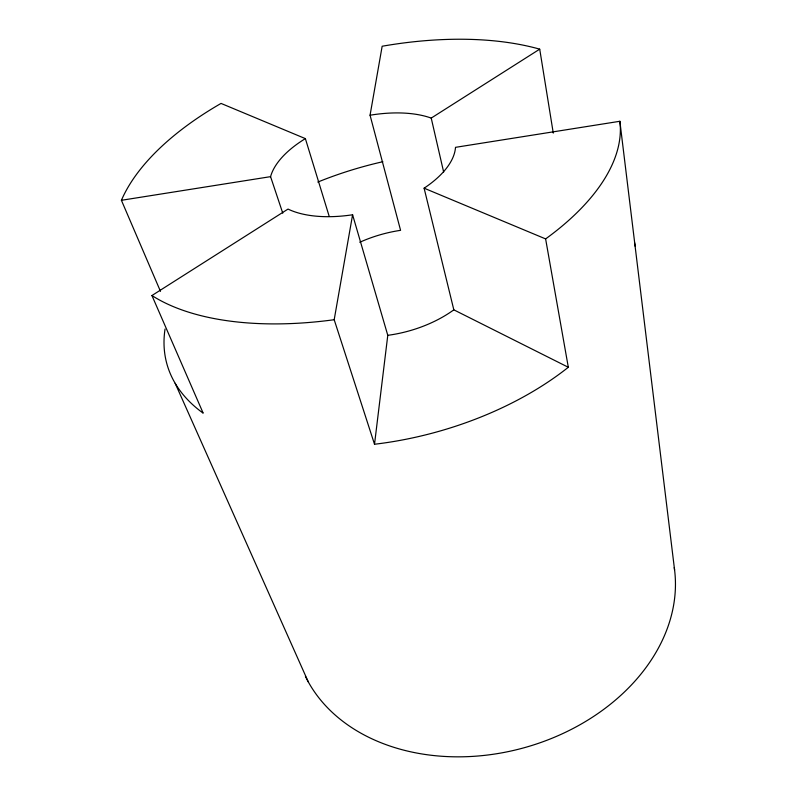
<?xml version="1.0" encoding="UTF-8"?>
<svg xmlns="http://www.w3.org/2000/svg" width="796" height="796" viewBox="0 0 796 796"><rect width="100%" height="100%" fill="white"/><g stroke="black" fill="none" stroke-linecap="round" stroke-linejoin="round"><path stroke-width="1.19" d="M568.314 367.274L453.829 309.833L424.109 188.184A95.649 46.855 -15.5 0 0 455.501 147.34L619.865 121.281A260.282 128.872 -15.5 0 1 545.618 238.909L568.314 367.274A241.755 137.648 -15.5 0 1 374.518 444.248L387.781 335.325L352.598 214.771A95.649 46.855 -15.5 0 1 288.033 209.069L151.936 295.535L203.179 413.164A241.755 137.648 -15.5 0 1 165.041 329.066M374.518 444.248L334.191 319.713L352.598 214.771M359.762 242.263A88.973 50.198 -15.5 0 1 400.577 230.333L370.06 115.221L382.16 46.238A260.282 128.872 -15.5 0 1 539.718 49.153L553.27 133.101M370.06 115.221A95.649 46.855 -15.5 0 1 431.223 118.087L539.718 49.153M121.41 200.294L270.57 176.652A95.649 46.855 -15.5 0 1 305.375 138.623L221.039 103.42A260.282 128.872 -15.5 0 0 121.41 200.294L160.484 291.366M424.109 188.184L545.618 238.909M175.18 383.334L308.281 681.883M270.57 176.652L282.769 213.179M305.375 138.623L329.206 216.393M431.223 118.087L443.661 172.095M619.865 121.281L674.59 569.996M674.262 567.568A193.647 147.757 -15.5 0 1 528.186 746.588A193.647 147.757 -15.5 0 1 305.415 676.371M453.829 309.833A88.973 50.198 -15.5 0 1 387.781 335.325M634.551 242.501A241.755 137.648 -15.5 0 1 635.089 246.123M317.803 182.065A241.755 137.648 -15.5 0 1 382.856 161.717M334.191 319.713A260.282 128.872 -15.5 0 1 151.936 295.535"/></g></svg>
